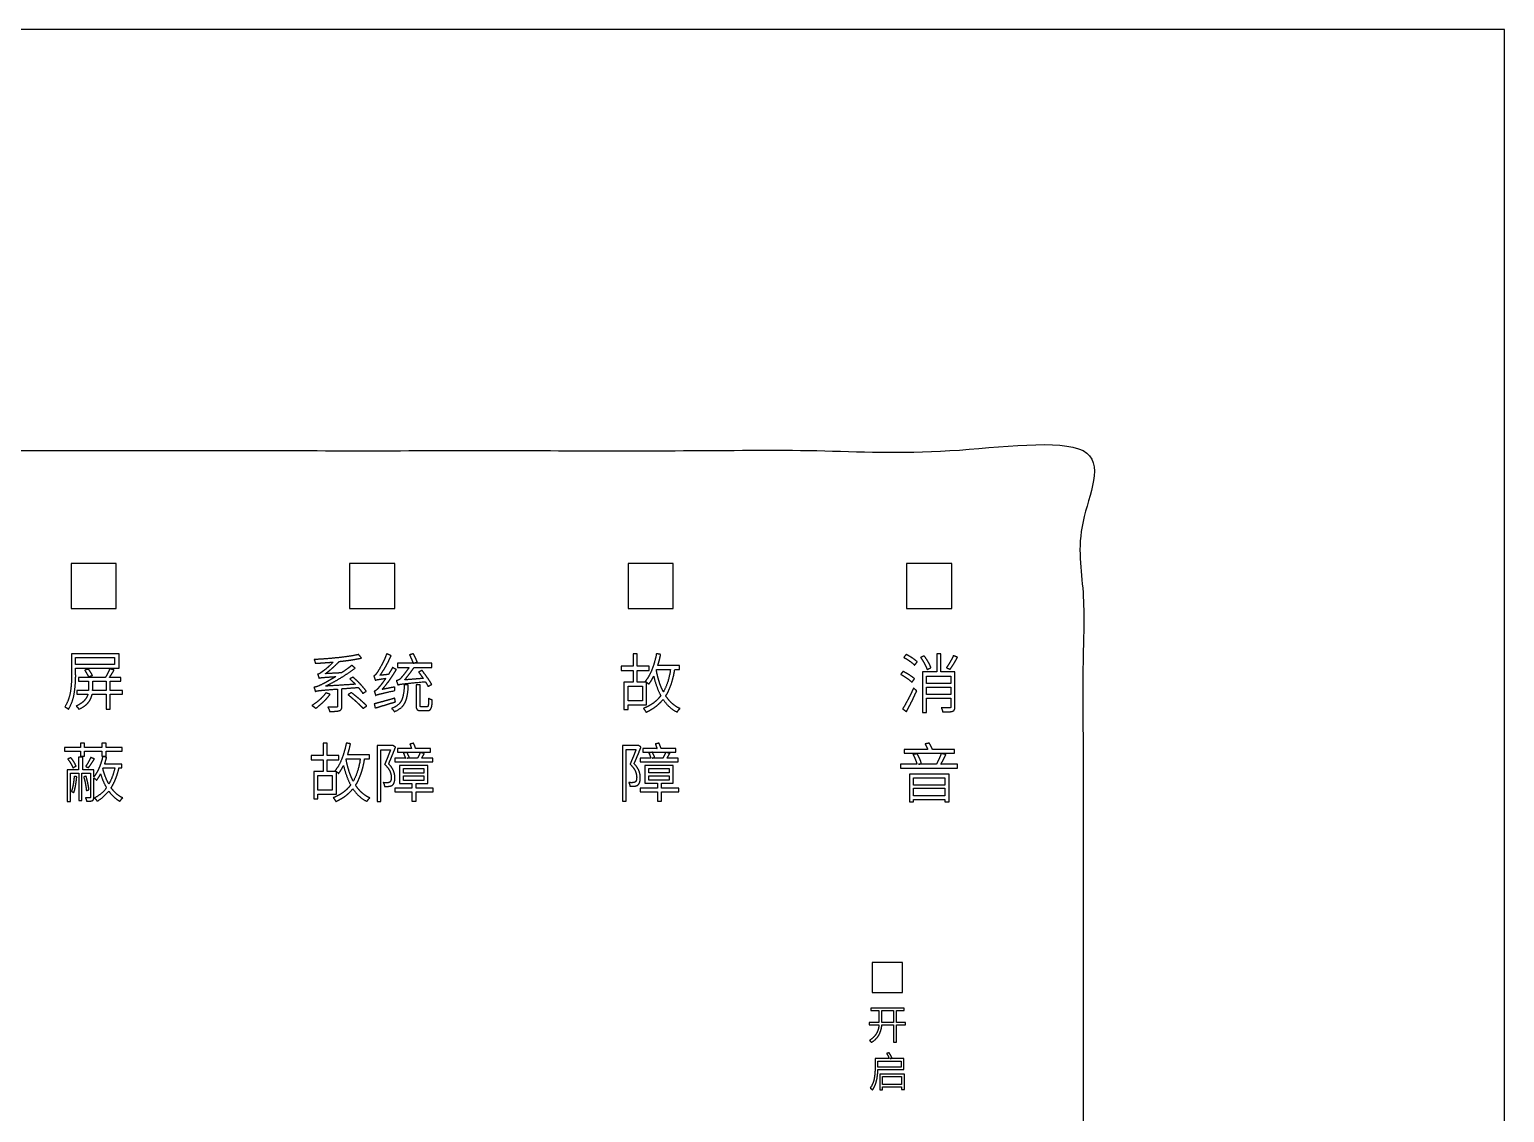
# Model space of a CAD drawing. Header units: millimetres. Extents: x 245 to 654, y -220 to 155.
# Drawn here: x 551.5 to 649.5, y 83 to 155 of the extents above; entities that cross this region are included whole.
import ezdxf

# ---------------------------------------------------------------- set-up
doc = ezdxf.new("R2010")
doc.units = ezdxf.units.MM
doc.header["$MEASUREMENT"] = 0
doc.layers.add('Default', color=7, linetype='Continuous', true_color=0x000000)

msp = doc.modelspace()

# ---------------------------------------------------------------- linework, layer by layer
at = {"layer": 'Default'}
for points in [[(649.471, 155), (249.471, 155)], [(249.471, 155), (249.471, 0), (649.471, 0), (649.471, 155)]]:
    msp.add_lwpolyline(points, dxfattribs=at)
for points in [[(554.246, 119.5), (554.246, 116.5), (557.246, 116.5), (557.246, 119.5)], [(572.746, 119.5), (572.746, 116.5), (575.746, 116.5), (575.746, 119.5)], [(591.246, 119.5), (591.246, 116.5), (594.246, 116.5), (594.246, 119.5)], [(609.746, 119.5), (609.746, 116.5), (612.746, 116.5), (612.746, 119.5)], [(607.471, 90.98), (609.471, 90.98), (609.471, 92.98), (607.471, 92.98)]]:
    msp.add_lwpolyline(points, close=True, dxfattribs=at)
msp.add_open_spline([(471.471, 62), (546.471, 62), (621.471, 62), (621.471, 94.5), (621.471, 127), (546.471, 127), (471.471, 127), (471.471, 94.5), (471.471, 62)], degree=2, knots=[0, 0, 0, 173, 173, 234, 234, 407, 407, 468, 468, 468], dxfattribs=at)
for points in [[(557.428, 113.5), (555.853, 113.5), (554.278, 113.5)], [(554.278, 113.5), (554.278, 112.814), (554.278, 112.128)], [(554.548, 112.786), (554.548, 113.022), (554.548, 113.257)], [(554.548, 113.257), (555.84, 113.257), (557.132, 113.257)], [(557.132, 112.786), (555.84, 112.786), (554.548, 112.786)], [(557.132, 113.257), (557.132, 113.022), (557.132, 112.786)], [(557.428, 112.543), (557.428, 113.022), (557.428, 113.5)], [(572, 113.238), (571.187, 113.154), (570.39, 113.112)], [(570.39, 113.112), (570.416, 113.061), (570.437, 112.992)], [(570.437, 112.992), (570.458, 112.922), (570.462, 112.866)], [(570.462, 112.866), (570.75, 112.879), (571.053, 112.9)], [(571.053, 112.9), (571.355, 112.921), (571.662, 112.946)], [(571.662, 112.946), (571.44, 112.716), (571.235, 112.542)], [(571.607, 112.551), (571.842, 112.759), (572.065, 112.989)], [(573.345, 113.448), (572.813, 113.323), (572, 113.238)], [(572.065, 112.989), (572.485, 113.03), (572.863, 113.087)], [(572.898, 112.731), (572.735, 112.597), (572.558, 112.47)], [(572.863, 113.087), (573.241, 113.145), (573.541, 113.218)], [(573.116, 112.545), (573.007, 112.638), (572.898, 112.731)], [(573.541, 113.218), (573.443, 113.333), (573.345, 113.448)], [(574.874, 112.751), (574.687, 112.403), (574.602, 112.287)], [(575.215, 113.5), (575.06, 113.099), (574.874, 112.751)], [(575.159, 112.681), (575.349, 113.022), (575.505, 113.368)], [(575.505, 113.368), (575.36, 113.434), (575.215, 113.5)], [(576.968, 112.866), (576.449, 112.866), (575.93, 112.866)], [(575.93, 112.866), (575.93, 112.73), (575.93, 112.595)], [(576.981, 113.496), (576.853, 113.462), (576.725, 113.428)], [(576.725, 113.428), (576.794, 113.288), (576.861, 113.132)], [(576.861, 113.132), (576.928, 112.976), (576.968, 112.866)], [(577.129, 113.211), (577.057, 113.363), (576.981, 113.496)], [(576.981, 112.866), (577.112, 112.908), (577.244, 112.951)], [(578.201, 112.866), (577.591, 112.866), (576.981, 112.866)], [(577.244, 112.951), (577.201, 113.058), (577.129, 113.211)], [(578.201, 112.595), (578.201, 112.73), (578.201, 112.866)], [(591.86, 113.5), (591.725, 113.5), (591.589, 113.5)], [(591.589, 113.5), (591.589, 113.083), (591.589, 112.666)], [(591.86, 112.666), (591.86, 113.083), (591.86, 113.5)], [(593.131, 113.498), (593.029, 112.955), (592.845, 112.475)], [(593.412, 113.456), (593.271, 113.477), (593.131, 113.498)], [(593.22, 112.715), (593.335, 113.076), (593.412, 113.456)], [(594.672, 112.715), (593.946, 112.715), (593.22, 112.715)], [(594.672, 112.444), (594.672, 112.58), (594.672, 112.715)], [(609.727, 113.449), (609.644, 113.353), (609.561, 113.257)], [(609.561, 113.257), (609.766, 113.148), (609.966, 113.006)], [(610.131, 113.214), (609.928, 113.349), (609.727, 113.449)], [(609.966, 113.006), (610.166, 112.865), (610.285, 112.742)], [(610.459, 112.964), (610.334, 113.08), (610.131, 113.214)], [(610.285, 112.742), (610.372, 112.853), (610.459, 112.964)], [(610.921, 113.355), (610.803, 113.302), (610.685, 113.249)], [(610.685, 113.249), (610.821, 113.057), (610.939, 112.838)], [(611.184, 112.956), (611.06, 113.17), (610.921, 113.355)], [(610.939, 112.838), (611.056, 112.618), (611.114, 112.449)], [(611.368, 112.572), (611.309, 112.741), (611.184, 112.956)], [(612.03, 113.5), (611.895, 113.5), (611.76, 113.5)], [(611.76, 113.5), (611.76, 112.893), (611.76, 112.287)], [(612.03, 112.287), (612.03, 112.893), (612.03, 113.5)], [(612.647, 112.963), (612.518, 112.742), (612.399, 112.572)], [(612.638, 112.466), (612.759, 112.626), (612.888, 112.839)], [(612.86, 113.377), (612.776, 113.185), (612.647, 112.963)], [(613.131, 113.266), (612.996, 113.321), (612.86, 113.377)], [(612.888, 112.839), (613.018, 113.051), (613.131, 113.266)], [(554.278, 112.128), (554.288, 111.62), (554.207, 111.035)], [(554.469, 110.953), (554.558, 111.587), (554.548, 112.128)], [(554.548, 112.128), (554.548, 112.336), (554.548, 112.543)], [(554.548, 112.543), (555.988, 112.543), (557.428, 112.543)], [(556.523, 111.925), (555.627, 111.925), (554.73, 111.925)], [(554.73, 111.925), (554.73, 111.803), (554.73, 111.682)], [(555.401, 112.483), (555.275, 112.442), (555.148, 112.401)], [(555.148, 112.401), (555.22, 112.293), (555.291, 112.173)], [(555.291, 112.173), (555.363, 112.052), (555.41, 111.964)], [(555.545, 112.265), (555.472, 112.382), (555.401, 112.483)], [(555.41, 111.964), (555.537, 112.014), (555.664, 112.063)], [(555.664, 112.063), (555.618, 112.148), (555.545, 112.265)], [(556.682, 112.216), (556.604, 112.059), (556.523, 111.925)], [(556.812, 112.5), (556.761, 112.373), (556.682, 112.216)], [(556.792, 111.925), (556.871, 112.037), (556.951, 112.163)], [(557.543, 111.925), (557.167, 111.925), (556.792, 111.925)], [(557.102, 112.414), (556.957, 112.457), (556.812, 112.5)], [(556.951, 112.163), (557.031, 112.289), (557.102, 112.414)], [(557.543, 111.682), (557.543, 111.803), (557.543, 111.925)], [(570.765, 112.189), (570.687, 112.142), (570.624, 112.135)], [(570.624, 112.135), (570.65, 112.079), (570.674, 112.001)], [(570.674, 112.001), (570.698, 111.923), (570.709, 111.877)], [(570.709, 111.877), (570.75, 111.898), (570.96, 111.919)], [(570.934, 112.309), (570.842, 112.235), (570.765, 112.189)], [(571.235, 112.542), (571.029, 112.368), (570.934, 112.309)], [(570.96, 111.919), (571.17, 111.94), (571.824, 111.98)], [(571.135, 112.173), (571.372, 112.343), (571.607, 112.551)], [(572.204, 112.229), (571.669, 112.201), (571.135, 112.173)], [(571.147, 111.343), (571.637, 111.58), (572.135, 111.881)], [(571.824, 111.98), (571.533, 111.802), (571.309, 111.675)], [(572.135, 111.881), (572.632, 112.182), (573.116, 112.545)], [(572.558, 112.47), (572.381, 112.343), (572.204, 112.229)], [(572.975, 111.941), (572.867, 111.888), (572.758, 111.835)], [(572.758, 111.835), (572.943, 111.666), (573.128, 111.471)], [(573.474, 111.464), (573.234, 111.719), (572.975, 111.941)], [(574.467, 112.107), (574.405, 112.039), (574.351, 112.025)], [(574.351, 112.025), (574.381, 111.96), (574.41, 111.873)], [(574.41, 111.873), (574.439, 111.786), (574.453, 111.734)], [(574.453, 111.734), (574.485, 111.755), (574.622, 111.782)], [(574.602, 112.287), (574.529, 112.175), (574.467, 112.107)], [(574.622, 111.782), (574.758, 111.81), (575.151, 111.865)], [(574.768, 112.063), (574.968, 112.34), (575.159, 112.681)], [(575.326, 112.122), (575.047, 112.093), (574.768, 112.063)], [(575.151, 111.865), (575.005, 111.654), (574.886, 111.501)], [(574.913, 111.127), (575.16, 111.414), (575.401, 111.75)], [(575.598, 112.587), (575.472, 112.351), (575.326, 112.122)], [(575.401, 111.75), (575.641, 112.086), (575.854, 112.443)], [(575.854, 112.443), (575.726, 112.515), (575.598, 112.587)], [(575.977, 111.743), (575.906, 111.715), (575.849, 111.7)], [(575.93, 112.595), (576.319, 112.595), (576.708, 112.595)], [(576.105, 111.827), (576.048, 111.771), (575.977, 111.743)], [(576.372, 112.146), (576.191, 111.911), (576.105, 111.827)], [(576.708, 112.595), (576.553, 112.381), (576.372, 112.146)], [(576.41, 111.759), (576.556, 111.943), (576.727, 112.169)], [(577.636, 111.861), (577.023, 111.81), (576.41, 111.759)], [(576.727, 112.169), (576.897, 112.396), (577.037, 112.595)], [(577.037, 112.595), (577.619, 112.595), (578.201, 112.595)], [(577.557, 112.388), (577.446, 112.333), (577.335, 112.279)], [(577.335, 112.279), (577.408, 112.183), (577.484, 112.076)], [(577.484, 112.076), (577.56, 111.969), (577.636, 111.861)], [(577.92, 111.904), (577.74, 112.159), (577.557, 112.388)], [(578.201, 111.464), (578.099, 111.649), (577.92, 111.904)], [(591.589, 112.666), (591.192, 112.666), (590.795, 112.666)], [(590.795, 112.666), (590.795, 112.53), (590.795, 112.395)], [(590.795, 112.395), (591.192, 112.395), (591.589, 112.395)], [(591.589, 112.395), (591.589, 112.001), (591.589, 111.607)], [(592.645, 112.666), (592.253, 112.666), (591.86, 112.666)], [(591.86, 111.607), (591.86, 112.001), (591.86, 112.395)], [(591.86, 112.395), (592.253, 112.395), (592.645, 112.395)], [(592.845, 112.475), (592.661, 111.995), (592.389, 111.663)], [(592.628, 111.479), (592.804, 111.715), (592.948, 112.012)], [(592.645, 112.395), (592.645, 112.53), (592.645, 112.666)], [(592.948, 112.012), (593.117, 111.278), (593.42, 110.71)], [(593.122, 112.423), (593.126, 112.434), (593.131, 112.444)], [(593.312, 111.649), (593.195, 112.017), (593.122, 112.423)], [(593.131, 112.444), (593.597, 112.444), (594.063, 112.444)], [(594.063, 112.444), (593.934, 111.563), (593.595, 110.966)], [(594.115, 111.476), (594.263, 111.91), (594.348, 112.444)], [(594.348, 112.444), (594.51, 112.444), (594.672, 112.444)], [(609.519, 112.325), (609.44, 112.227), (609.361, 112.13)], [(609.361, 112.13), (609.566, 112.019), (609.773, 111.875)], [(609.934, 112.089), (609.723, 112.222), (609.519, 112.325)], [(609.773, 111.875), (609.981, 111.73), (610.106, 111.607)], [(610.276, 111.839), (610.145, 111.955), (609.934, 112.089)], [(610.106, 111.607), (610.191, 111.723), (610.276, 111.839)], [(611.76, 112.287), (611.28, 112.287), (610.8, 112.287)], [(610.8, 112.287), (610.8, 110.945), (610.8, 109.602)], [(611.07, 111.524), (611.07, 111.772), (611.07, 112.019)], [(611.07, 112.019), (611.883, 112.019), (612.695, 112.019)], [(611.114, 112.449), (611.241, 112.51), (611.368, 112.572)], [(612.965, 112.287), (612.498, 112.287), (612.03, 112.287)], [(612.399, 112.572), (612.519, 112.519), (612.638, 112.466)], [(612.695, 112.019), (612.695, 111.772), (612.695, 111.524)], [(612.965, 109.976), (612.965, 111.131), (612.965, 112.287)], [(554.207, 111.035), (554.127, 110.45), (553.831, 109.969)], [(554.073, 109.812), (554.38, 110.319), (554.469, 110.953)], [(555.401, 111.064), (555.011, 111.064), (554.62, 111.064)], [(554.62, 111.064), (554.62, 110.942), (554.62, 110.821)], [(554.62, 110.821), (554.992, 110.821), (555.363, 110.821)], [(554.73, 111.682), (555.07, 111.682), (555.41, 111.682)], [(555.363, 110.821), (555.312, 110.599), (555.132, 110.395)], [(555.41, 111.254), (555.412, 111.159), (555.401, 111.064)], [(555.401, 110.276), (555.598, 110.535), (555.647, 110.821)], [(555.41, 111.682), (555.41, 111.468), (555.41, 111.254)], [(555.647, 110.821), (556.107, 110.821), (556.566, 110.821)], [(555.676, 111.064), (555.681, 111.157), (555.68, 111.25)], [(556.566, 111.064), (556.121, 111.064), (555.676, 111.064)], [(555.68, 111.25), (555.68, 111.466), (555.68, 111.682)], [(555.68, 111.682), (556.123, 111.682), (556.566, 111.682)], [(556.566, 111.682), (556.566, 111.373), (556.566, 111.064)], [(556.566, 110.821), (556.566, 110.318), (556.566, 109.816)], [(556.837, 111.064), (556.837, 111.373), (556.837, 111.682)], [(556.837, 111.682), (557.19, 111.682), (557.543, 111.682)], [(557.662, 111.064), (557.249, 111.064), (556.837, 111.064)], [(556.837, 109.816), (556.837, 110.318), (556.837, 110.821)], [(556.837, 110.821), (557.249, 110.821), (557.662, 110.821)], [(557.662, 110.821), (557.662, 110.942), (557.662, 111.064)], [(570.969, 111.493), (570.576, 111.29), (570.381, 111.266)], [(570.381, 111.266), (570.405, 111.205), (570.43, 111.125)], [(570.43, 111.125), (570.455, 111.046), (570.466, 110.997)], [(570.466, 110.997), (570.524, 111.029), (570.799, 111.058)], [(571.173, 110.899), (570.999, 110.661), (570.754, 110.439)], [(570.799, 111.058), (571.074, 111.088), (571.943, 111.155)], [(571.309, 111.675), (571.084, 111.549), (570.969, 111.493)], [(571, 110.293), (571.255, 110.537), (571.45, 110.8)], [(573.128, 111.471), (572.138, 111.407), (571.147, 111.343)], [(571.45, 110.8), (571.311, 110.85), (571.173, 110.899)], [(571.943, 111.155), (571.943, 110.582), (571.943, 110.01)], [(572.239, 111.176), (572.781, 111.217), (573.324, 111.258)], [(572.239, 110.006), (572.239, 110.591), (572.239, 111.176)], [(572.86, 110.92), (572.752, 110.847), (572.643, 110.775)], [(572.643, 110.775), (572.918, 110.558), (573.199, 110.305)], [(573.421, 110.467), (573.135, 110.711), (572.86, 110.92)], [(573.324, 111.258), (573.418, 111.148), (573.496, 111.048)], [(573.852, 111.006), (573.714, 111.208), (573.474, 111.464)], [(573.496, 111.048), (573.574, 110.948), (573.626, 110.865)], [(573.626, 110.865), (573.739, 110.935), (573.852, 111.006)], [(574.529, 111.089), (574.449, 111.017), (574.385, 111)], [(574.385, 111), (574.409, 110.939), (574.437, 110.859)], [(574.437, 110.859), (574.465, 110.778), (574.479, 110.73)], [(574.479, 110.73), (574.515, 110.762), (574.753, 110.824)], [(574.704, 111.278), (574.609, 111.161), (574.529, 111.089)], [(574.886, 111.501), (574.767, 111.347), (574.704, 111.278)], [(574.753, 110.824), (574.991, 110.886), (575.756, 111.051)], [(575.747, 111.291), (575.33, 111.209), (574.913, 111.127)], [(575.747, 111.164), (575.744, 111.234), (575.747, 111.291)], [(575.756, 111.051), (575.749, 111.095), (575.747, 111.164)], [(575.849, 111.7), (575.871, 111.654), (575.902, 111.57)], [(575.902, 111.57), (575.932, 111.485), (575.947, 111.426)], [(575.947, 111.426), (575.989, 111.459), (576.323, 111.497)], [(576.373, 111.43), (576.367, 110.794), (576.208, 110.423)], [(576.323, 111.497), (576.657, 111.536), (577.78, 111.641)], [(576.644, 111.43), (576.508, 111.43), (576.373, 111.43)], [(576.452, 110.294), (576.635, 110.721), (576.644, 111.43)], [(577.431, 111.439), (577.296, 111.439), (577.161, 111.439)], [(577.161, 111.439), (577.161, 110.759), (577.161, 110.08)], [(577.431, 110.084), (577.431, 110.761), (577.431, 111.439)], [(577.78, 111.641), (577.894, 111.463), (577.962, 111.329)], [(577.962, 111.329), (578.082, 111.397), (578.201, 111.464)], [(591.589, 111.607), (591.282, 111.607), (590.974, 111.607)], [(590.974, 111.607), (590.974, 110.704), (590.974, 109.8)], [(591.245, 110.377), (591.245, 110.857), (591.245, 111.337)], [(591.245, 111.337), (591.725, 111.337), (592.204, 111.337)], [(592.471, 111.607), (592.165, 111.607), (591.86, 111.607)], [(592.204, 111.337), (592.204, 110.857), (592.204, 110.377)], [(592.389, 111.663), (592.424, 111.641), (592.471, 111.607)], [(592.475, 110.106), (592.475, 110.855), (592.475, 111.603)], [(592.475, 111.603), (592.521, 111.57), (592.563, 111.536)], [(592.563, 111.536), (592.605, 111.502), (592.628, 111.479)], [(593.595, 110.966), (593.429, 111.281), (593.312, 111.649)], [(593.748, 110.697), (593.967, 111.042), (594.115, 111.476)], [(610.212, 111.211), (610.044, 110.835), (609.847, 110.462)], [(610.088, 110.323), (610.27, 110.69), (610.421, 111.035)], [(610.421, 111.035), (610.317, 111.123), (610.212, 111.211)], [(612.695, 111.524), (611.883, 111.524), (611.07, 111.524)], [(611.07, 110.786), (611.07, 111.033), (611.07, 111.281)], [(611.07, 111.281), (611.883, 111.281), (612.695, 111.281)], [(612.695, 110.786), (611.883, 110.786), (611.07, 110.786)], [(612.695, 111.281), (612.695, 111.033), (612.695, 110.786)], [(553.831, 109.969), (553.886, 109.945), (553.958, 109.899)], [(553.958, 109.899), (554.031, 109.852), (554.073, 109.812)], [(555.132, 110.395), (554.952, 110.191), (554.578, 110.02)], [(554.578, 110.02), (554.628, 109.983), (554.68, 109.922)], [(554.68, 109.922), (554.733, 109.862), (554.764, 109.812)], [(554.764, 109.812), (555.203, 110.018), (555.401, 110.276)], [(556.566, 109.816), (556.702, 109.816), (556.837, 109.816)], [(570.754, 110.439), (570.509, 110.218), (570.249, 110.057)], [(570.249, 110.057), (570.31, 110.025), (570.381, 109.969)], [(570.381, 109.969), (570.451, 109.914), (570.496, 109.87)], [(570.496, 109.87), (570.744, 110.049), (571, 110.293)], [(571.657, 109.938), (571.507, 109.94), (571.305, 109.946)], [(571.305, 109.946), (571.341, 109.883), (571.371, 109.808)], [(571.371, 109.808), (571.402, 109.732), (571.415, 109.667)], [(571.858, 109.937), (571.806, 109.937), (571.657, 109.938)], [(571.928, 109.956), (571.911, 109.94), (571.858, 109.937)], [(571.943, 110.01), (571.945, 109.972), (571.928, 109.956)], [(572.069, 109.717), (572.165, 109.75), (572.203, 109.817)], [(572.203, 109.817), (572.24, 109.883), (572.239, 110.006)], [(573.199, 110.305), (573.479, 110.051), (573.652, 109.861)], [(573.886, 110.036), (573.707, 110.223), (573.421, 110.467)], [(573.652, 109.861), (573.769, 109.948), (573.886, 110.036)], [(575.002, 110.334), (574.646, 110.234), (574.385, 110.169)], [(574.385, 110.169), (574.415, 110.029), (574.445, 109.89)], [(574.445, 109.89), (574.733, 109.977), (575.082, 110.084)], [(575.747, 110.544), (575.359, 110.434), (575.002, 110.334)], [(575.082, 110.084), (575.431, 110.19), (575.79, 110.299)], [(576.208, 110.423), (576.049, 110.052), (575.539, 109.868)], [(575.539, 109.868), (575.588, 109.83), (575.637, 109.766)], [(575.637, 109.766), (575.686, 109.702), (575.713, 109.648)], [(575.713, 109.648), (576.27, 109.867), (576.452, 110.294)], [(575.79, 110.299), (575.769, 110.422), (575.747, 110.544)], [(577.161, 110.08), (577.156, 109.871), (577.231, 109.792)], [(577.231, 109.792), (577.305, 109.712), (577.51, 109.716)], [(577.452, 109.983), (577.429, 110.007), (577.431, 110.084)], [(577.549, 109.962), (577.476, 109.96), (577.452, 109.983)], [(577.871, 109.962), (577.71, 109.962), (577.549, 109.962)], [(577.968, 110.062), (577.944, 109.951), (577.871, 109.962)], [(577.901, 109.716), (578.087, 109.707), (578.159, 109.858)], [(577.997, 110.536), (577.993, 110.173), (577.968, 110.062)], [(578.117, 110.466), (578.048, 110.495), (577.997, 110.536)], [(578.243, 110.422), (578.187, 110.438), (578.117, 110.466)], [(578.159, 109.858), (578.232, 110.009), (578.243, 110.422)], [(590.974, 109.8), (591.109, 109.8), (591.245, 109.8)], [(592.204, 110.377), (591.725, 110.377), (591.245, 110.377)], [(591.245, 109.8), (591.245, 109.953), (591.245, 110.106)], [(591.245, 110.106), (591.86, 110.106), (592.475, 110.106)], [(592.93, 110.224), (592.646, 110.013), (592.269, 109.864)], [(592.269, 109.864), (592.31, 109.815), (592.361, 109.741)], [(592.437, 109.613), (592.797, 109.774), (593.079, 109.984)], [(593.42, 110.71), (593.214, 110.435), (592.93, 110.224)], [(593.079, 109.984), (593.36, 110.193), (593.573, 110.462)], [(593.573, 110.462), (593.938, 109.907), (594.501, 109.617)], [(594.168, 110.202), (593.933, 110.417), (593.748, 110.697)], [(594.697, 109.855), (594.404, 109.987), (594.168, 110.202)], [(594.593, 109.744), (594.647, 109.811), (594.697, 109.855)], [(609.847, 110.462), (609.65, 110.089), (609.489, 109.832)], [(609.489, 109.832), (609.612, 109.743), (609.736, 109.653)], [(609.736, 109.653), (609.905, 109.956), (610.088, 110.323)], [(611.07, 109.602), (611.07, 110.072), (611.07, 110.543)], [(611.07, 110.543), (611.883, 110.543), (612.695, 110.543)], [(612.4, 109.893), (612.25, 109.893), (612.056, 109.9)], [(612.056, 109.9), (612.086, 109.84), (612.112, 109.766)], [(612.112, 109.766), (612.137, 109.692), (612.148, 109.632)], [(612.608, 109.895), (612.551, 109.892), (612.4, 109.893)], [(612.676, 109.916), (612.656, 109.898), (612.608, 109.895)], [(612.695, 109.98), (612.695, 109.934), (612.676, 109.916)], [(612.695, 110.543), (612.695, 110.261), (612.695, 109.98)], [(612.813, 109.679), (612.9, 109.713), (612.934, 109.783)], [(612.934, 109.783), (612.967, 109.853), (612.965, 109.976)], [(571.415, 109.667), (571.644, 109.665), (571.805, 109.673)], [(571.805, 109.673), (571.966, 109.681), (572.069, 109.717)], [(577.51, 109.716), (577.706, 109.716), (577.901, 109.716)], [(592.361, 109.741), (592.411, 109.667), (592.437, 109.613)], [(594.501, 109.617), (594.538, 109.677), (594.593, 109.744)], [(610.8, 109.602), (610.935, 109.602), (611.07, 109.602)], [(612.148, 109.632), (612.394, 109.631), (612.558, 109.638)], [(612.558, 109.638), (612.722, 109.645), (612.813, 109.679)], [(554.863, 107.263), (554.339, 107.263), (553.816, 107.263)], [(553.816, 107.263), (553.816, 107.14), (553.816, 107.017)], [(553.816, 107.017), (554.341, 107.017), (554.866, 107.017)], [(555.138, 107.561), (555, 107.561), (554.863, 107.561)], [(554.863, 107.561), (554.863, 107.412), (554.863, 107.263)], [(554.866, 107.017), (554.866, 106.857), (554.866, 106.698)], [(555.138, 107.263), (555.138, 107.412), (555.138, 107.561)], [(556.294, 107.263), (555.716, 107.263), (555.138, 107.263)], [(555.138, 106.698), (555.138, 106.857), (555.138, 107.017)], [(555.138, 107.017), (555.716, 107.017), (556.294, 107.017)], [(556.565, 107.561), (556.43, 107.561), (556.294, 107.561)], [(556.294, 107.561), (556.294, 107.412), (556.294, 107.263)], [(556.294, 107.017), (556.294, 106.855), (556.294, 106.693)], [(556.565, 107.263), (556.565, 107.412), (556.565, 107.561)], [(557.629, 107.263), (557.097, 107.263), (556.565, 107.263)], [(556.565, 106.693), (556.565, 106.855), (556.565, 107.017)], [(556.565, 107.017), (557.097, 107.017), (557.629, 107.017)], [(557.629, 107.017), (557.629, 107.14), (557.629, 107.263)], [(571.254, 107.561), (571.118, 107.561), (570.983, 107.561)], [(570.983, 107.561), (570.983, 107.144), (570.983, 106.727)], [(571.254, 106.727), (571.254, 107.144), (571.254, 107.561)], [(572.524, 107.559), (572.423, 107.016), (572.239, 106.536)], [(572.805, 107.517), (572.665, 107.538), (572.524, 107.559)], [(572.614, 106.776), (572.729, 107.137), (572.805, 107.517)], [(575.577, 107.391), (575.077, 107.391), (574.577, 107.391)], [(574.577, 107.391), (574.577, 105.537), (574.577, 103.684)], [(574.821, 103.684), (574.821, 105.402), (574.821, 107.12)], [(574.821, 107.12), (575.143, 107.12), (575.465, 107.12)], [(575.465, 107.12), (575.386, 106.9), (575.285, 106.646)], [(575.622, 107.404), (575.6, 107.397), (575.577, 107.391)], [(575.578, 106.731), (575.695, 107.019), (575.798, 107.289)], [(575.798, 107.289), (575.71, 107.346), (575.622, 107.404)], [(576.863, 107.19), (576.396, 107.19), (575.929, 107.19)], [(575.929, 107.19), (575.929, 107.071), (575.929, 106.952)], [(575.929, 106.952), (577.02, 106.952), (578.112, 106.952)], [(576.557, 106.948), (576.438, 106.917), (576.32, 106.886)], [(576.32, 106.886), (576.359, 106.804), (576.395, 106.714)], [(576.644, 106.768), (576.601, 106.862), (576.557, 106.948)], [(576.998, 107.552), (576.874, 107.52), (576.751, 107.488)], [(576.751, 107.488), (576.78, 107.42), (576.809, 107.343)], [(576.809, 107.343), (576.837, 107.265), (576.863, 107.19)], [(577.075, 107.37), (577.036, 107.467), (576.998, 107.552)], [(577.139, 107.19), (577.113, 107.272), (577.075, 107.37)], [(578.112, 107.19), (577.626, 107.19), (577.139, 107.19)], [(577.43, 106.931), (577.399, 106.849), (577.351, 106.746)], [(577.711, 106.87), (577.571, 106.901), (577.43, 106.931)], [(577.535, 106.55), (577.615, 106.695), (577.711, 106.87)], [(578.112, 106.952), (578.112, 107.071), (578.112, 107.19)], [(591.883, 107.4), (591.383, 107.4), (590.883, 107.4)], [(590.883, 107.4), (590.883, 105.546), (590.883, 103.692)], [(591.126, 103.692), (591.126, 105.411), (591.126, 107.129)], [(591.126, 107.129), (591.449, 107.129), (591.771, 107.129)], [(591.771, 107.129), (591.692, 106.909), (591.591, 106.654)], [(591.928, 107.413), (591.905, 107.406), (591.883, 107.4)], [(591.884, 106.739), (592.001, 107.028), (592.104, 107.298)], [(592.104, 107.298), (592.016, 107.355), (591.928, 107.413)], [(593.169, 107.199), (592.702, 107.199), (592.235, 107.199)], [(592.235, 107.199), (592.235, 107.08), (592.235, 106.961)], [(592.235, 106.961), (593.326, 106.961), (594.418, 106.961)], [(592.863, 106.957), (592.744, 106.926), (592.626, 106.895)], [(592.626, 106.895), (592.665, 106.813), (592.701, 106.723)], [(592.95, 106.777), (592.906, 106.871), (592.863, 106.957)], [(593.303, 107.561), (593.18, 107.529), (593.057, 107.497)], [(593.057, 107.497), (593.086, 107.429), (593.115, 107.351)], [(593.115, 107.351), (593.143, 107.274), (593.169, 107.199)], [(593.38, 107.378), (593.342, 107.476), (593.303, 107.561)], [(593.445, 107.199), (593.419, 107.281), (593.38, 107.378)], [(594.418, 107.199), (593.931, 107.199), (593.445, 107.199)], [(593.736, 106.94), (593.705, 106.858), (593.657, 106.754)], [(594.017, 106.879), (593.876, 106.91), (593.736, 106.94)], [(593.84, 106.559), (593.92, 106.704), (594.017, 106.879)], [(594.418, 106.961), (594.418, 107.08), (594.418, 107.199)], [(611.15, 107.135), (610.373, 107.135), (609.595, 107.135)], [(609.595, 107.135), (609.595, 107.014), (609.595, 106.892)], [(609.595, 106.892), (611.261, 106.892), (612.927, 106.892)], [(610.443, 106.854), (610.309, 106.824), (610.174, 106.794)], [(610.623, 106.518), (610.545, 106.699), (610.443, 106.854)], [(611.253, 107.561), (611.113, 107.531), (610.973, 107.501)], [(610.973, 107.501), (611.026, 107.42), (611.073, 107.323)], [(611.073, 107.323), (611.12, 107.226), (611.15, 107.135)], [(611.377, 107.35), (611.321, 107.463), (611.253, 107.561)], [(611.468, 107.135), (611.432, 107.236), (611.377, 107.35)], [(612.927, 107.135), (612.198, 107.135), (611.468, 107.135)], [(612.05, 106.871), (611.992, 106.708), (611.903, 106.508)], [(612.36, 106.794), (612.205, 106.833), (612.05, 106.871)], [(612.927, 106.892), (612.927, 107.014), (612.927, 107.135)], [(554.225, 106.591), (554.122, 106.544), (554.02, 106.498)], [(554.02, 106.498), (554.132, 106.359), (554.226, 106.202)], [(554.435, 106.305), (554.336, 106.459), (554.225, 106.591)], [(554.226, 106.202), (554.321, 106.044), (554.365, 105.919)], [(554.365, 105.919), (554.471, 105.974), (554.578, 106.029)], [(554.578, 106.029), (554.533, 106.152), (554.435, 106.305)], [(555.015, 106.629), (554.879, 106.629), (554.744, 106.629)], [(554.744, 106.629), (554.744, 106.208), (554.744, 105.786)], [(554.866, 106.698), (555.002, 106.698), (555.138, 106.698)], [(555.015, 105.786), (555.015, 106.208), (555.015, 106.629)], [(555.395, 106.303), (555.301, 106.135), (555.215, 106.008)], [(555.215, 106.008), (555.306, 105.965), (555.398, 105.923)], [(555.547, 106.604), (555.489, 106.47), (555.395, 106.303)], [(555.398, 105.923), (555.489, 106.041), (555.592, 106.195)], [(555.794, 106.506), (555.67, 106.555), (555.547, 106.604)], [(555.592, 106.195), (555.696, 106.35), (555.794, 106.506)], [(556.108, 105.925), (555.958, 105.569), (555.753, 105.309)], [(556.349, 106.675), (556.259, 106.281), (556.108, 105.925)], [(556.294, 106.693), (556.43, 106.693), (556.565, 106.693)], [(556.608, 106.615), (556.479, 106.645), (556.349, 106.675)], [(556.357, 105.854), (556.368, 105.882), (556.379, 105.909)], [(556.753, 104.837), (556.491, 105.301), (556.357, 105.854)], [(556.379, 105.909), (556.766, 105.909), (557.153, 105.909)], [(556.472, 106.156), (556.55, 106.382), (556.608, 106.615)], [(557.605, 106.156), (557.038, 106.156), (556.472, 106.156)], [(557.153, 105.909), (557.02, 105.3), (556.753, 104.837)], [(557.211, 105.197), (557.34, 105.524), (557.426, 105.909)], [(557.426, 105.909), (557.515, 105.909), (557.605, 105.909)], [(557.605, 105.909), (557.605, 106.032), (557.605, 106.156)], [(570.983, 106.727), (570.586, 106.727), (570.189, 106.727)], [(570.189, 106.727), (570.189, 106.591), (570.189, 106.456)], [(570.189, 106.456), (570.586, 106.456), (570.983, 106.456)], [(570.983, 106.456), (570.983, 106.062), (570.983, 105.668)], [(572.039, 106.727), (571.646, 106.727), (571.254, 106.727)], [(571.254, 105.668), (571.254, 106.062), (571.254, 106.456)], [(571.254, 106.456), (571.646, 106.456), (572.039, 106.456)], [(572.239, 106.536), (572.055, 106.056), (571.783, 105.724)], [(572.022, 105.539), (572.198, 105.776), (572.341, 106.073)], [(572.039, 106.456), (572.039, 106.591), (572.039, 106.727)], [(572.341, 106.073), (572.511, 105.339), (572.814, 104.771)], [(572.516, 106.484), (572.52, 106.495), (572.524, 106.505)], [(572.706, 105.71), (572.589, 106.078), (572.516, 106.484)], [(572.524, 106.505), (572.991, 106.505), (573.457, 106.505)], [(574.065, 106.776), (573.34, 106.776), (572.614, 106.776)], [(573.457, 106.505), (573.328, 105.624), (572.988, 105.027)], [(573.509, 105.537), (573.657, 105.971), (573.742, 106.505)], [(573.742, 106.505), (573.904, 106.505), (574.065, 106.505)], [(574.065, 106.505), (574.065, 106.64), (574.065, 106.776)], [(575.285, 106.646), (575.184, 106.391), (575.076, 106.155)], [(575.076, 106.155), (575.333, 105.9), (575.426, 105.679)], [(575.34, 106.184), (575.461, 106.443), (575.578, 106.731)], [(575.673, 105.691), (575.585, 105.924), (575.34, 106.184)], [(576.454, 106.55), (576.099, 106.55), (575.744, 106.55)], [(575.744, 106.55), (575.744, 106.431), (575.744, 106.312)], [(575.744, 106.312), (577.011, 106.312), (578.278, 106.312)], [(577.946, 106.061), (577.001, 106.061), (576.056, 106.061)], [(576.056, 106.061), (576.056, 105.472), (576.056, 104.882)], [(576.32, 105.867), (576.999, 105.867), (577.678, 105.867)], [(576.32, 105.566), (576.32, 105.716), (576.32, 105.867)], [(576.395, 106.714), (576.43, 106.623), (576.454, 106.55)], [(576.544, 106.55), (576.628, 106.577), (576.712, 106.604)], [(577.256, 106.55), (576.9, 106.55), (576.544, 106.55)], [(576.712, 106.604), (576.688, 106.674), (576.644, 106.768)], [(577.351, 106.746), (577.303, 106.642), (577.256, 106.55)], [(578.278, 106.55), (577.906, 106.55), (577.535, 106.55)], [(577.678, 105.867), (577.678, 105.716), (577.678, 105.566)], [(577.946, 104.882), (577.946, 105.472), (577.946, 106.061)], [(578.278, 106.312), (578.278, 106.431), (578.278, 106.55)], [(591.591, 106.654), (591.49, 106.4), (591.381, 106.164)], [(591.381, 106.164), (591.639, 105.909), (591.731, 105.688)], [(591.645, 106.193), (591.766, 106.451), (591.884, 106.739)], [(591.979, 105.7), (591.891, 105.933), (591.645, 106.193)], [(592.759, 106.559), (592.404, 106.559), (592.049, 106.559)], [(592.049, 106.559), (592.049, 106.44), (592.049, 106.321)], [(592.049, 106.321), (593.316, 106.321), (594.584, 106.321)], [(594.252, 106.069), (593.307, 106.069), (592.362, 106.069)], [(592.362, 106.069), (592.362, 105.48), (592.362, 104.891)], [(592.626, 105.876), (593.305, 105.876), (593.984, 105.876)], [(592.626, 105.575), (592.626, 105.725), (592.626, 105.876)], [(592.701, 106.723), (592.736, 106.632), (592.759, 106.559)], [(592.85, 106.559), (592.934, 106.586), (593.018, 106.613)], [(593.562, 106.559), (593.206, 106.559), (592.85, 106.559)], [(593.018, 106.613), (592.994, 106.683), (592.95, 106.777)], [(593.657, 106.754), (593.609, 106.651), (593.562, 106.559)], [(594.584, 106.559), (594.212, 106.559), (593.84, 106.559)], [(593.984, 105.876), (593.984, 105.725), (593.984, 105.575)], [(594.252, 104.891), (594.252, 105.48), (594.252, 106.069)], [(594.584, 106.321), (594.584, 106.44), (594.584, 106.559)], [(610.435, 106.149), (609.894, 106.149), (609.353, 106.149)], [(609.353, 106.149), (609.353, 106.017), (609.353, 105.886)], [(609.353, 105.886), (611.246, 105.886), (613.14, 105.886)], [(610.174, 106.794), (610.265, 106.643), (610.334, 106.468)], [(610.334, 106.468), (610.404, 106.293), (610.435, 106.149)], [(610.551, 106.149), (610.642, 106.172), (610.732, 106.195)], [(611.727, 106.149), (611.139, 106.149), (610.551, 106.149)], [(610.732, 106.195), (610.701, 106.338), (610.623, 106.518)], [(611.903, 106.508), (611.814, 106.308), (611.727, 106.149)], [(612.028, 106.149), (612.11, 106.295), (612.194, 106.464)], [(613.14, 106.149), (612.584, 106.149), (612.028, 106.149)], [(612.194, 106.464), (612.279, 106.633), (612.36, 106.794)], [(613.14, 105.886), (613.14, 106.017), (613.14, 106.149)], [(554.744, 105.786), (554.362, 105.786), (553.981, 105.786)], [(553.981, 105.786), (553.981, 104.733), (553.981, 103.679)], [(554.202, 103.679), (554.202, 104.622), (554.202, 105.565)], [(554.202, 105.565), (554.485, 105.565), (554.768, 105.565)], [(554.449, 105.352), (554.428, 105.074), (554.385, 104.813)], [(554.621, 105.322), (554.535, 105.337), (554.449, 105.352)], [(554.547, 104.752), (554.594, 105.027), (554.621, 105.322)], [(554.768, 105.565), (554.768, 104.653), (554.768, 103.741)], [(554.965, 103.741), (554.965, 104.653), (554.965, 105.565)], [(554.965, 105.565), (555.248, 105.565), (555.531, 105.565)], [(555.753, 105.786), (555.384, 105.786), (555.015, 105.786)], [(555.242, 105.352), (555.161, 105.335), (555.081, 105.318)], [(555.081, 105.318), (555.15, 105.087), (555.199, 104.835)], [(555.362, 104.873), (555.31, 105.12), (555.242, 105.352)], [(555.429, 104.458), (555.414, 104.625), (555.362, 104.873)], [(555.531, 105.565), (555.531, 104.766), (555.531, 103.967)], [(555.753, 105.309), (555.753, 105.548), (555.753, 105.786)], [(555.753, 103.962), (555.753, 104.608), (555.753, 105.253)], [(555.753, 105.253), (555.803, 105.216), (555.857, 105.17)], [(555.857, 105.17), (555.911, 105.123), (555.944, 105.093)], [(555.944, 105.093), (556.084, 105.277), (556.204, 105.506)], [(556.204, 105.506), (556.357, 105.001), (556.6, 104.591)], [(556.906, 104.587), (557.082, 104.869), (557.211, 105.197)], [(570.983, 105.668), (570.675, 105.668), (570.368, 105.668)], [(570.368, 105.668), (570.368, 104.765), (570.368, 103.861)], [(570.638, 104.438), (570.638, 104.918), (570.638, 105.398)], [(570.638, 105.398), (571.118, 105.398), (571.598, 105.398)], [(571.865, 105.668), (571.559, 105.668), (571.254, 105.668)], [(571.598, 105.398), (571.598, 104.918), (571.598, 104.438)], [(571.783, 105.724), (571.817, 105.702), (571.865, 105.668)], [(571.869, 104.167), (571.869, 104.916), (571.869, 105.664)], [(571.869, 105.664), (571.915, 105.631), (571.957, 105.597)], [(571.957, 105.597), (571.999, 105.563), (572.022, 105.539)], [(572.988, 105.027), (572.823, 105.342), (572.706, 105.71)], [(573.142, 104.758), (573.361, 105.102), (573.509, 105.537)], [(575.266, 104.922), (575.151, 104.911), (574.985, 104.93)], [(574.985, 104.93), (575.018, 104.873), (575.038, 104.806)], [(575.417, 104.966), (575.355, 104.924), (575.266, 104.922)], [(575.491, 105.087), (575.469, 105.004), (575.417, 104.966)], [(575.426, 105.679), (575.518, 105.458), (575.513, 105.275)], [(575.513, 105.275), (575.513, 105.17), (575.491, 105.087)], [(575.594, 104.762), (575.678, 104.825), (575.717, 104.954)], [(575.756, 105.253), (575.761, 105.459), (575.673, 105.691)], [(575.717, 104.954), (575.756, 105.082), (575.756, 105.253)], [(576.056, 104.882), (576.473, 104.882), (576.889, 104.882)], [(577.678, 105.566), (576.999, 105.566), (576.32, 105.566)], [(576.32, 105.377), (576.999, 105.377), (577.678, 105.377)], [(576.32, 105.076), (576.32, 105.227), (576.32, 105.377)], [(577.678, 105.076), (576.999, 105.076), (576.32, 105.076)], [(576.889, 104.882), (576.889, 104.721), (576.889, 104.559)], [(577.16, 104.559), (577.16, 104.721), (577.16, 104.882)], [(577.16, 104.882), (577.553, 104.882), (577.946, 104.882)], [(577.678, 105.377), (577.678, 105.227), (577.678, 105.076)], [(591.572, 104.931), (591.457, 104.919), (591.291, 104.939)], [(591.291, 104.939), (591.323, 104.882), (591.344, 104.814)], [(591.723, 104.974), (591.66, 104.932), (591.572, 104.931)], [(591.797, 105.096), (591.775, 105.013), (591.723, 104.974)], [(591.731, 105.688), (591.824, 105.467), (591.818, 105.284)], [(591.818, 105.284), (591.819, 105.179), (591.797, 105.096)], [(591.899, 104.771), (591.984, 104.834), (592.023, 104.962)], [(592.061, 105.262), (592.067, 105.468), (591.979, 105.7)], [(592.023, 104.962), (592.062, 105.091), (592.061, 105.262)], [(592.362, 104.891), (592.778, 104.891), (593.195, 104.891)], [(593.984, 105.575), (593.305, 105.575), (592.626, 105.575)], [(592.626, 105.386), (593.305, 105.386), (593.984, 105.386)], [(592.626, 105.085), (592.626, 105.235), (592.626, 105.386)], [(593.984, 105.085), (593.305, 105.085), (592.626, 105.085)], [(593.195, 104.891), (593.195, 104.73), (593.195, 104.568)], [(593.466, 104.568), (593.466, 104.73), (593.466, 104.891)], [(593.466, 104.891), (593.859, 104.891), (594.252, 104.891)], [(593.984, 105.386), (593.984, 105.235), (593.984, 105.085)], [(612.582, 105.486), (611.265, 105.486), (609.949, 105.486)], [(609.949, 105.486), (609.949, 104.57), (609.949, 103.654)], [(610.219, 104.773), (610.219, 105.008), (610.219, 105.243)], [(610.219, 105.243), (611.253, 105.243), (612.287, 105.243)], [(612.287, 105.243), (612.287, 105.008), (612.287, 104.773)], [(612.582, 103.663), (612.582, 104.575), (612.582, 105.486)], [(554.385, 104.813), (554.343, 104.552), (554.261, 104.347)], [(554.261, 104.347), (554.302, 104.333), (554.349, 104.31)], [(554.349, 104.31), (554.397, 104.288), (554.427, 104.271)], [(554.427, 104.271), (554.501, 104.476), (554.547, 104.752)], [(555.482, 103.916), (555.34, 103.916), (555.197, 103.916)], [(555.197, 103.916), (555.224, 103.866), (555.245, 103.805)], [(555.199, 104.835), (555.248, 104.583), (555.26, 104.403)], [(555.26, 104.403), (555.344, 104.43), (555.429, 104.458)], [(555.531, 103.967), (555.534, 103.913), (555.482, 103.916)], [(555.735, 103.821), (555.754, 103.874), (555.753, 103.962)], [(556.6, 104.591), (556.286, 104.167), (555.8, 103.908)], [(555.8, 103.908), (555.844, 103.866), (555.897, 103.804)], [(555.978, 103.695), (556.431, 103.967), (556.749, 104.363)], [(556.749, 104.363), (556.902, 104.15), (557.087, 103.98)], [(557.257, 104.194), (557.063, 104.364), (556.906, 104.587)], [(557.087, 103.98), (557.273, 103.809), (557.49, 103.69)], [(557.677, 103.916), (557.45, 104.024), (557.257, 104.194)], [(557.574, 103.811), (557.627, 103.875), (557.677, 103.916)], [(571.598, 104.438), (571.118, 104.438), (570.638, 104.438)], [(570.638, 103.861), (570.638, 104.014), (570.638, 104.167)], [(570.638, 104.167), (571.254, 104.167), (571.869, 104.167)], [(572.324, 104.285), (572.04, 104.074), (571.663, 103.925)], [(571.663, 103.925), (571.704, 103.876), (571.755, 103.802)], [(571.83, 103.673), (572.19, 103.835), (572.472, 104.045)], [(572.814, 104.771), (572.608, 104.496), (572.324, 104.285)], [(572.472, 104.045), (572.754, 104.254), (572.967, 104.523)], [(572.967, 104.523), (573.332, 103.968), (573.895, 103.678)], [(573.562, 104.263), (573.326, 104.478), (573.142, 104.758)], [(574.091, 103.916), (573.798, 104.048), (573.562, 104.263)], [(573.987, 103.805), (574.041, 103.872), (574.091, 103.916)], [(575.038, 104.806), (575.059, 104.738), (575.063, 104.684)], [(575.063, 104.684), (575.139, 104.678), (575.22, 104.678)], [(575.22, 104.678), (575.3, 104.679), (575.37, 104.688)], [(575.37, 104.688), (575.504, 104.7), (575.594, 104.762)], [(576.889, 104.559), (576.317, 104.559), (575.745, 104.559)], [(575.745, 104.559), (575.745, 104.438), (575.745, 104.317)], [(575.745, 104.317), (576.317, 104.317), (576.889, 104.317)], [(576.889, 104.317), (576.889, 104.004), (576.889, 103.691)], [(578.303, 104.559), (577.732, 104.559), (577.16, 104.559)], [(577.16, 103.691), (577.16, 104.004), (577.16, 104.317)], [(577.16, 104.317), (577.732, 104.317), (578.303, 104.317)], [(578.303, 104.317), (578.303, 104.438), (578.303, 104.559)], [(591.344, 104.814), (591.365, 104.747), (591.368, 104.693)], [(591.368, 104.693), (591.444, 104.686), (591.525, 104.687)], [(591.525, 104.687), (591.606, 104.688), (591.676, 104.697)], [(591.676, 104.697), (591.81, 104.709), (591.899, 104.771)], [(593.195, 104.568), (592.623, 104.568), (592.051, 104.568)], [(592.051, 104.568), (592.051, 104.447), (592.051, 104.325)], [(592.051, 104.325), (592.623, 104.325), (593.195, 104.325)], [(593.195, 104.325), (593.195, 104.013), (593.195, 103.7)], [(594.609, 104.568), (594.037, 104.568), (593.466, 104.568)], [(593.466, 103.7), (593.466, 104.013), (593.466, 104.325)], [(593.466, 104.325), (594.037, 104.325), (594.609, 104.325)], [(594.609, 104.325), (594.609, 104.447), (594.609, 104.568)], [(612.287, 104.773), (611.253, 104.773), (610.219, 104.773)], [(610.219, 104.059), (610.219, 104.307), (610.219, 104.554)], [(610.219, 104.554), (611.253, 104.554), (612.287, 104.554)], [(612.287, 104.059), (611.253, 104.059), (610.219, 104.059)], [(612.287, 104.554), (612.287, 104.307), (612.287, 104.059)], [(553.981, 103.679), (554.092, 103.679), (554.202, 103.679)], [(554.768, 103.741), (554.867, 103.741), (554.965, 103.741)], [(555.245, 103.805), (555.266, 103.744), (555.273, 103.695)], [(555.273, 103.695), (555.413, 103.694), (555.507, 103.702)], [(555.507, 103.702), (555.601, 103.709), (555.659, 103.737)], [(555.659, 103.737), (555.716, 103.768), (555.735, 103.821)], [(555.897, 103.804), (555.95, 103.742), (555.978, 103.695)], [(557.49, 103.69), (557.52, 103.747), (557.574, 103.811)], [(570.368, 103.861), (570.503, 103.861), (570.638, 103.861)], [(571.755, 103.802), (571.805, 103.728), (571.83, 103.673)], [(573.895, 103.678), (573.932, 103.738), (573.987, 103.805)], [(574.577, 103.684), (574.699, 103.684), (574.821, 103.684)], [(576.889, 103.691), (577.025, 103.691), (577.16, 103.691)], [(590.883, 103.692), (591.005, 103.692), (591.126, 103.692)], [(593.195, 103.7), (593.33, 103.7), (593.466, 103.7)], [(609.949, 103.654), (610.084, 103.654), (610.219, 103.654)], [(610.219, 103.654), (610.219, 103.735), (610.219, 103.816)], [(610.219, 103.816), (611.253, 103.816), (612.287, 103.816)], [(612.287, 103.816), (612.287, 103.74), (612.287, 103.663)], [(612.287, 103.663), (612.434, 103.663), (612.582, 103.663)], [(609.594, 89.948), (608.479, 89.948), (607.365, 89.948)], [(607.365, 89.948), (607.365, 89.862), (607.365, 89.776)], [(607.365, 89.776), (607.64, 89.776), (607.916, 89.776)], [(607.916, 89.776), (607.916, 89.446), (607.916, 89.116)], [(608.104, 89.116), (608.104, 89.446), (608.104, 89.776)], [(608.104, 89.776), (608.494, 89.776), (608.885, 89.776)], [(608.885, 89.776), (608.885, 89.386), (608.885, 88.995)], [(609.072, 88.995), (609.072, 89.386), (609.072, 89.776)], [(609.072, 89.776), (609.333, 89.776), (609.594, 89.776)], [(609.594, 89.776), (609.594, 89.862), (609.594, 89.948)], [(607.913, 88.995), (607.588, 88.995), (607.262, 88.995)], [(607.262, 88.995), (607.262, 88.909), (607.262, 88.823)], [(607.262, 88.823), (607.589, 88.823), (607.916, 88.823)], [(607.759, 88.275), (607.621, 88.011), (607.284, 87.793)], [(607.424, 87.664), (607.792, 87.902), (607.938, 88.201)], [(607.916, 88.823), (607.897, 88.539), (607.759, 88.275)], [(607.916, 89.116), (607.917, 89.055), (607.913, 88.995)], [(607.938, 88.201), (608.085, 88.5), (608.104, 88.823)], [(608.101, 88.995), (608.104, 89.055), (608.104, 89.116)], [(608.885, 88.995), (608.493, 88.995), (608.101, 88.995)], [(608.104, 88.823), (608.494, 88.823), (608.885, 88.823)], [(608.885, 88.823), (608.885, 88.246), (608.885, 87.669)], [(609.68, 88.995), (609.376, 88.995), (609.072, 88.995)], [(609.072, 87.669), (609.072, 88.246), (609.072, 88.823)], [(609.072, 88.823), (609.376, 88.823), (609.68, 88.823)], [(609.68, 88.823), (609.68, 88.909), (609.68, 88.995)], [(607.284, 87.793), (607.32, 87.769), (607.36, 87.732)], [(607.36, 87.732), (607.4, 87.694), (607.424, 87.664)], [(608.885, 87.669), (608.979, 87.669), (609.072, 87.669)], [(608.593, 86.583), (608.124, 86.583), (607.654, 86.583)], [(607.654, 86.583), (607.654, 86.263), (607.654, 85.942)], [(607.842, 86.021), (607.842, 86.218), (607.842, 86.416)], [(607.842, 86.416), (608.615, 86.416), (609.389, 86.416)], [(608.593, 86.973), (608.51, 86.948), (608.426, 86.924)], [(608.426, 86.924), (608.474, 86.843), (608.52, 86.752)], [(608.52, 86.752), (608.566, 86.66), (608.593, 86.583)], [(608.699, 86.791), (608.649, 86.887), (608.593, 86.973)], [(608.669, 86.583), (608.723, 86.602), (608.777, 86.621)], [(609.56, 86.583), (609.115, 86.583), (608.669, 86.583)], [(608.777, 86.621), (608.749, 86.695), (608.699, 86.791)], [(609.389, 86.416), (609.389, 86.218), (609.389, 86.021)], [(609.56, 85.853), (609.56, 86.218), (609.56, 86.583)], [(607.602, 85.284), (607.543, 84.926), (607.335, 84.624)], [(607.654, 85.942), (607.661, 85.642), (607.602, 85.284)], [(607.766, 85.168), (607.841, 85.536), (607.842, 85.853)], [(609.389, 86.021), (608.615, 86.021), (607.842, 86.021)], [(607.842, 85.853), (608.701, 85.853), (609.56, 85.853)], [(607.982, 85.552), (607.982, 85.034), (607.982, 84.516)], [(609.607, 85.552), (608.795, 85.552), (607.982, 85.552)], [(608.154, 84.864), (608.154, 85.124), (608.154, 85.385)], [(608.154, 85.385), (608.787, 85.385), (609.42, 85.385)], [(609.42, 85.385), (609.42, 85.124), (609.42, 84.864)], [(609.607, 84.522), (609.607, 85.037), (609.607, 85.552)], [(607.335, 84.624), (607.37, 84.606), (607.413, 84.568)], [(607.413, 84.568), (607.457, 84.531), (607.481, 84.5)], [(607.481, 84.5), (607.692, 84.8), (607.766, 85.168)], [(607.982, 84.516), (608.068, 84.516), (608.154, 84.516)], [(609.42, 84.864), (608.787, 84.864), (608.154, 84.864)], [(608.154, 84.516), (608.154, 84.607), (608.154, 84.697)], [(608.154, 84.697), (608.787, 84.697), (609.42, 84.697)], [(609.42, 84.697), (609.42, 84.609), (609.42, 84.522)], [(609.42, 84.522), (609.514, 84.522), (609.607, 84.522)]]:
    msp.add_open_spline(points, degree=2, dxfattribs=at)

doc.saveas('drawing.dxf')
